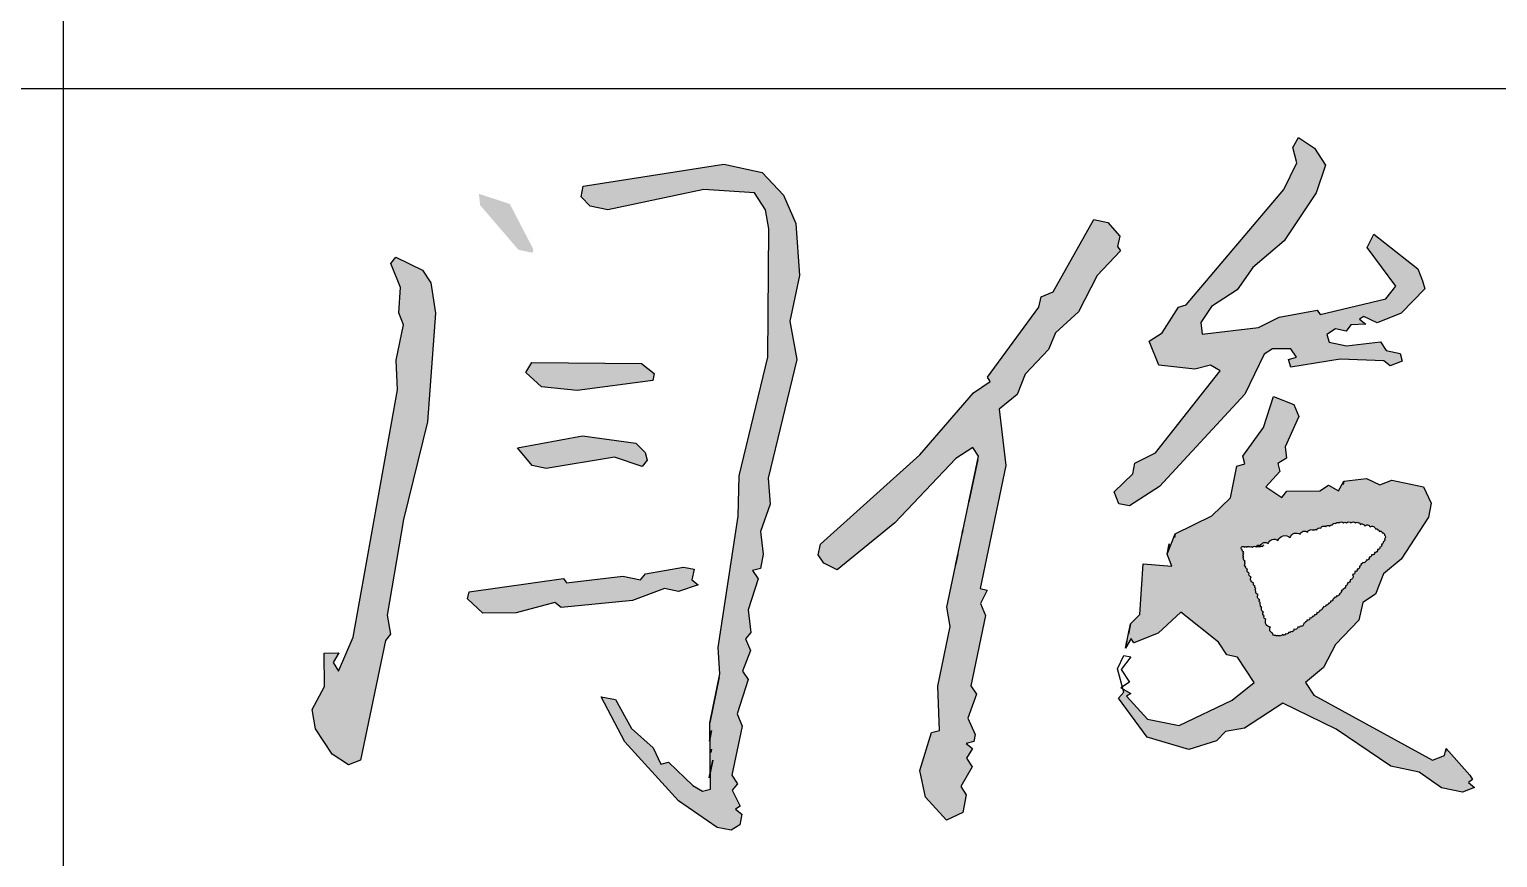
# Model space of a CAD drawing. Extents: x 5188914 to 7068445, y -542675 to 2032183.
# Drawn here: x 5235863 to 5236909, y -448405 to -447815 of the extents above; entities that cross this region are included whole.
import ezdxf

# ---------------------------------------------------------------- set-up
doc = ezdxf.new("R2010")
doc.units = 0
doc.header["$LTSCALE"] = 1000
doc.header["$MEASUREMENT"] = 0
doc.layers.get('0').update_dxf_attribs({"linetype": 'CONTINUOUS'})

msp = doc.modelspace()

# ---------------------------------------------------------------- hatches: boundary and pattern name
at = {"linetype": 'Continuous'}
h = msp.add_hatch(color=256, dxfattribs=at)
h.paths.add_polyline_path([(5236152.1, -448016.8), (5236148.8, -447995.2), (5236142.8, -447986.1), (5236123.8, -447976.9), (5236120.3, -447981.4), (5236127.2, -447998.5), (5236126, -448016.6), (5236129.4, -448025.1), (5236124.2, -448050.2), (5236125, -448071.3), (5236093.4, -448247.7), (5236083.1, -448271.8), (5236079.2, -448265.7), (5236083.2, -448258.7), (5236072.7, -448259.1), (5236073, -448282.7), (5236064.3, -448299.2), (5236066.7, -448312.8), (5236078.6, -448331), (5236090.1, -448338.6), (5236098.6, -448335.2), (5236116.4, -448250), (5236120, -448245.5), (5236117.6, -448231.9), (5236129.2, -448163.7), (5236146.4, -448094.1)])
h.paths.add_polyline_path([(5236205, -447938.9), (5236183, -447931.7), (5236183.9, -447939.8), (5236211.2, -447971.6), (5236221.3, -447973.7), (5236221.8, -447971.2)])
h.paths.add_polyline_path([(5236343.2, -447928.6), (5236379.3, -447930.9), (5236387.2, -447943), (5236389.6, -447956.6), (5236388.8, -448048), (5236368.5, -448132.7), (5236367.7, -448161.3), (5236353.4, -448255), (5236354.7, -448273.6), (5236347.4, -448308.7), (5236348, -448355.9), (5236342.4, -448357.4), (5236335.5, -448353.3), (5236318, -448336.6), (5236312.5, -448338), (5236307.1, -448326.4), (5236291.6, -448312.7), (5236280.3, -448292), (5236270.2, -448290), (5236287, -448322.2), (5236325.3, -448364.2), (5236352.8, -448383.1), (5236362.8, -448385.1), (5236368.9, -448381.2), (5236370.4, -448373.7), (5236365.9, -448370.1), (5236369, -448368.1), (5236363.5, -448356.5), (5236367.1, -448352), (5236363.1, -448346), (5236370.5, -448310.9), (5236367, -448302.3), (5236374.8, -448277.8), (5236370.8, -448271.7), (5236376.5, -448257.2), (5236373, -448248.7), (5236376.6, -448244.2), (5236374.7, -448228.1), (5236381.9, -448206.1), (5236378, -448200), (5236383.5, -448198.6), (5236385.6, -448188.5), (5236383.7, -448172.4), (5236390.4, -448152.9), (5236389.1, -448134.3), (5236409.4, -448049.7), (5236404.6, -448022.5), (5236411.4, -447989.9), (5236408.7, -447952.8), (5236399.9, -447932.6), (5236384.9, -447916.4), (5236357.4, -447910.6), (5236257.3, -447926.3), (5236255.8, -447933.9), (5236262.2, -447940.4), (5236274.8, -447943.1)])
h.paths.add_polyline_path([(5236298.9, -448052.7), (5236220.6, -448052), (5236216.5, -448059), (5236227.5, -448069.2), (5236253, -448071.9), (5236306.8, -448064.8), (5236307.9, -448059.8)])
h.paths.add_polyline_path([(5236301.4, -448116), (5236294.9, -448109.4), (5236256.8, -448104.1), (5236210.5, -448112.7), (5236221, -448125.3), (5236231, -448127.4), (5236279.7, -448119.3), (5236299.3, -448126), (5236302.8, -448121.5)])
h.paths.add_polyline_path([(5236315.1, -448213), (5236325.1, -448215.1), (5236339.2, -448210.2), (5236334.7, -448206.7), (5236336.3, -448199.1), (5236328.8, -448197.6), (5236301.6, -448202.4), (5236298.1, -448206.8), (5236285.5, -448204.2), (5236245.3, -448208.9), (5236243.3, -448205.9), (5236176, -448215.3), (5236174.9, -448220.3), (5236185.9, -448230.5), (5236209.5, -448230.2), (5236237.2, -448222.9), (5236241.7, -448226.4), (5236292.4, -448221.4)])
h.paths.add_polyline_path([(5236588.7, -448042.7), (5236593.8, -448030.7), (5236610, -448015.8), (5236623.3, -447989.8), (5236640, -447972.3), (5236638, -447969.3), (5236639.6, -447961.8), (5236631.1, -447952.2), (5236621.1, -447950.1), (5236592.1, -448001.5), (5236583.5, -448005), (5236581.9, -448012.5), (5236545.3, -448062.4), (5236547.3, -448065.4), (5236535.2, -448073.4), (5236497.2, -448117.7), (5236426.3, -448181.4), (5236424.7, -448188.9), (5236428.7, -448194.9), (5236438.2, -448199.5), (5236479.2, -448166.2), (5236522.7, -448120.4), (5236534.9, -448112.5), (5236538.8, -448118.6), (5236516.3, -448226.3), (5236518.7, -448239.9), (5236509.8, -448282.5), (5236511, -448314.1), (5236505.5, -448315.6), (5236497.2, -448342.6), (5236501.1, -448361.7), (5236516, -448377.9), (5236527.6, -448372.5), (5236530.2, -448360), (5236526.2, -448353.9), (5236534.4, -448339.9), (5236530.4, -448333.9), (5236534.5, -448326.9), (5236530, -448323.3), (5236535.6, -448321.9), (5236536.6, -448316.9), (5236531.2, -448305.3), (5236537.4, -448288.3), (5236533.4, -448282.2), (5236543.9, -448232.1), (5236540.4, -448223.5), (5236545, -448214), (5236540, -448213), (5236558.3, -448125.3), (5236553.7, -448085.1), (5236566.3, -448074.6), (5236572, -448060.1)])
h.paths.add_polyline_path([(5236734.3, -447984.2), (5236756.6, -447965.3), (5236779.4, -447930.9), (5236786.1, -447911.4), (5236778.2, -447899.2), (5236766.7, -447891.6), (5236762.7, -447898.6), (5236765.6, -447909.7), (5236756.4, -447928.7), (5236686.9, -448010.9), (5236681.3, -448012.4), (5236669.6, -448030.8), (5236660.5, -448036.8), (5236667.4, -448053.9), (5236693, -448056.6), (5236704.1, -448053.7), (5236711.1, -448057.8), (5236664.9, -448116.2), (5236650.2, -448123.6), (5236648.7, -448131.1), (5236635.5, -448144), (5236638.9, -448152.6), (5236646.5, -448154.1), (5236667.7, -448140.3), (5236728.5, -448074.5), (5236742.3, -448046), (5236748.4, -448042.1), (5236761.4, -448042.2), (5236765.4, -448048.2), (5236759.8, -448049.7), (5236761.3, -448055.2), (5236796.5, -448049.5), (5236827.6, -448050.8), (5236832.1, -448054.3), (5236840.7, -448050.9), (5236839.2, -448045.4), (5236829.2, -448043.3), (5236825.2, -448037.2), (5236801.1, -448040), (5236788.6, -448037.4), (5236787.1, -448031.9), (5236793.2, -448027.9), (5236800.7, -448029.5), (5236804.2, -448025), (5236814.8, -448024.6), (5236810.3, -448021), (5236813.3, -448019), (5236822.8, -448023.6), (5236840, -448016.8), (5236856.7, -447999.3), (5236855.2, -447993.8), (5236851.8, -447985.2), (5236820.4, -447960.4), (5236815.8, -447969.9), (5236836.1, -447997.6), (5236829, -448006.6), (5236782.2, -448017.8), (5236780.2, -448014.7), (5236753.1, -448019.5), (5236738.4, -448026.9), (5236698.2, -448031.6), (5236697.3, -448023.5), (5236704.9, -448012.1), (5236723.1, -448000.2)])
h.paths.add_polyline_path([(5236757.3, -448111.9), (5236767, -448090.4), (5236763.6, -448081.9), (5236749.1, -448076.2), (5236741.8, -448098.2), (5236727.1, -448118.7), (5236728.6, -448124.2), (5236723, -448125.7), (5236718.3, -448148.2), (5236705.1, -448161.2), (5236678.9, -448174), (5236673.3, -448188.5), (5236676.7, -448197.1), (5236656.1, -448195.4), (5236653.8, -448231.5), (5236647.2, -448238), (5236645.7, -448245.5), (5236643.6, -448255.5), (5236647.7, -448248.5), (5236649.6, -448251.6), (5236666.8, -448244.7), (5236683, -448229.8), (5236709.9, -448251.1), (5236715.8, -448260.2), (5236723.4, -448261.8), (5236735.2, -448279.9), (5236719.6, -448292.4), (5236681.8, -448310.6), (5236659.2, -448305.9), (5236644.3, -448289.7), (5236647.3, -448287.7), (5236641.7, -448284.4), (5236642.3, -448286.7), (5236638.7, -448291.1), (5236659.1, -448318.9), (5236688.6, -448327.7), (5236708.3, -448321.4), (5236714.9, -448314.9), (5236728.4, -448312.5), (5236755.7, -448294.7), (5236793.7, -448313.1), (5236832.6, -448339.5), (5236852.7, -448343.7), (5236868.6, -448354.9), (5236883.7, -448358), (5236892.2, -448354.6), (5236887.8, -448351.1), (5236890.8, -448349.1), (5236888.8, -448346), (5236871.9, -448326.8), (5236871.4, -448329.3), (5236870.9, -448331.8), (5236862.3, -448335.3), (5236777.8, -448288.8), (5236771.9, -448279.8), (5236784.5, -448269.3), (5236793.2, -448252.8), (5236809.9, -448235.4), (5236812.6, -448222.9), (5236821.6, -448216.9), (5236827.3, -448202.4), (5236839.9, -448192), (5236859.3, -448162), (5236861.4, -448152), (5236855.9, -448140.4), (5236833.4, -448135.7), (5236824.8, -448139.1), (5236815.3, -448134.5), (5236799.2, -448136.4), (5236795.2, -448143.4), (5236788.2, -448139.3), (5236782.1, -448143.3), (5236758.5, -448143.6), (5236755, -448148.1), (5236743.5, -448140.4), (5236753.6, -448129.5), (5236752.2, -448123.9), (5236758.2, -448120)])
h.paths.add_polyline_path([(5236760.9, -448176.5, -0.520567), (5236767.9, -448174.3, -0.520567), (5236773.3, -448172.7, -0.520567), (5236777.7, -448171.6, -0.520567), (5236779.8, -448171.1, -0.520567), (5236782.6, -448170, -0.520567), (5236786.3, -448168.9, -0.520567), (5236789.1, -448168.4, -0.520567), (5236790.7, -448167.8, -0.520567), (5236793.4, -448166.7, -0.520567), (5236795.6, -448166.2, -0.520567), (5236798.8, -448166.2, -0.520567), (5236801, -448166.2, -0.520567), (5236804.2, -448166.2, -0.520567), (5236807.5, -448166.2, -0.520567), (5236809.6, -448166.2, -0.520567), (5236810.7, -448167.3, -0.520567), (5236814, -448168.4, -0.520567), (5236817.8, -448168.9, -0.520567), (5236821.6, -448170.5, -0.520567), (5236823.2, -448171.1, -0.520567), (5236824.3, -448172.2, -0.520567), (5236826.5, -448173.2, -0.520567), (5236828.1, -448174.9, -0.520567), (5236828.1, -448177.6, -0.520567), (5236827, -448179.7, -0.520567), (5236825.9, -448181.4, -0.520567), (5236824.8, -448183.5, -0.520567), (5236823.2, -448185.1, -0.520567), (5236821, -448187.3, -0.520567), (5236818.9, -448188.9, -0.520567), (5236817.2, -448190.6, -0.520567), (5236815.1, -448192.7, -0.520567), (5236812.4, -448194.4, -0.520567), (5236811.3, -448195.4, -0.520567), (5236810.2, -448197.1, -0.520567), (5236808.6, -448199.2, -0.520567), (5236806.9, -448200.9, -0.520567), (5236805.3, -448203, -0.520567), (5236803.7, -448206.8, -0.520567), (5236801.5, -448209, -0.520567), (5236800.4, -448211.1, -0.520567), (5236798.3, -448213.3, -0.520567), (5236797.2, -448214.4, -0.520567), (5236796.1, -448216.6, -0.520567), (5236793.9, -448218.2, -0.520567), (5236792.3, -448219.3, -0.520567), (5236791.2, -448220.4, -0.520567), (5236789.6, -448222, -0.520567), (5236788, -448223.6, -0.520567), (5236786.3, -448224.7, -0.520567), (5236784.7, -448225.8, -0.520567), (5236783.6, -448226.9, -0.520567), (5236782, -448228.5, -0.520567), (5236779.8, -448230.1, -0.520567), (5236778.2, -448231.7, -0.520567), (5236776.6, -448232.8, -0.520567), (5236775, -448233.9, -0.520567), (5236772.8, -448235.5, -0.520567), (5236771.7, -448236.6, -0.520567), (5236770.6, -448237.7, -0.520567), (5236767.9, -448239.8, -0.520567), (5236766.3, -448240.4, -0.520567), (5236763.6, -448242, -0.520567), (5236761.4, -448243.6, -0.520567), (5236759.8, -448244.2, -0.520567), (5236757.6, -448245.3, -0.520567), (5236755.5, -448245.8, -0.520567), (5236753.8, -448246.3, -0.520567), (5236752.2, -448246.3, -0.520567), (5236750.6, -448246.3, -0.520567), (5236748.4, -448244.7, -0.520567), (5236746.8, -448240.4, -0.520567), (5236743.5, -448235, -0.520567), (5236742.4, -448232.3, -0.520567), (5236741.9, -448229.6, -0.520567), (5236740.8, -448226.3, -0.520567), (5236739.7, -448224.7, -0.520567), (5236739.7, -448223.1, -0.520567), (5236739.2, -448220.9, -0.520567), (5236738.1, -448217.1, -0.520567), (5236736.5, -448214.9, -0.520567), (5236736.5, -448212.8, -0.520567), (5236735.9, -448211.1, -0.520567), (5236734.9, -448209, -0.520567), (5236733.2, -448204.6, -0.520567), (5236731.6, -448201.9, -0.520567), (5236730.5, -448199.2, -0.520567), (5236729.4, -448197.6, -0.520567), (5236728.9, -448194.9, -0.520567), (5236728.9, -448193.3, -0.520567), (5236727.8, -448191.6, -0.520567), (5236727.8, -448190, -0.520567), (5236727.8, -448188.4, -0.520567), (5236727.8, -448186.8, -0.520567), (5236726.7, -448185.1, -0.520567), (5236726.2, -448183.5, -0.520567), (5236728.4, -448183.5, -0.520567), (5236730, -448183.5, -0.520567), (5236732.1, -448183.5, -0.520567), (5236733.8, -448183.5, -0.435193), (5236736.7, -448183.1, -0.455955), (5236739.7, -448182.4, -0.520567), (5236745.2, -448180.8, -0.520567), (5236752.2, -448178.7, -0.520567)], flags=16)
h.paths.add_polyline_path([(5237125.6, -448076.5), (5237087.6, -448058.1), (5237081.2, -448051.5), (5237073.1, -448052.4), (5237066.6, -448045.8), (5237049.1, -448042.2), (5237054.9, -448064.3), (5237084, -448075.6), (5237090.4, -448082.2), (5237089.4, -448087.2), (5237111.9, -448091.9), (5237127.1, -448082)])
h.paths.add_polyline_path([(5237041.3, -448129.5), (5237024.3, -448123.3), (5237005.7, -448124.6), (5237013.1, -448139.3), (5237045.2, -448148.6), (5237047, -448164.7), (5237053.5, -448171.2), (5237062.2, -448154.8)])
h.paths.add_polyline_path([(5237082.6, -448232.2), (5237081.1, -448226.7), (5237090.2, -448220.8), (5237086.3, -448214.7), (5237094.3, -448213.8), (5237092.8, -448208.2), (5237098.4, -448206.8), (5237098.9, -448204.3), (5237089.9, -448197.2), (5237089.4, -448199.7), (5237088.9, -448202.2), (5237080.3, -448205.6), (5237050.4, -448236), (5237045.8, -448245.5), (5237030.2, -448257.9), (5237025.6, -448267.4), (5236990.2, -448286.2), (5236988.7, -448293.7), (5236992.6, -448299.7), (5237007.1, -448305.4), (5237030.3, -448294.6), (5237061.8, -448256.7), (5237059.8, -448253.6), (5237068.9, -448247.7), (5237067.4, -448242.2)])
h.paths.add_polyline_path([(5237219.8, -448038.6), (5237240, -448029.8), (5237293.8, -448022.7), (5237308.8, -448025.9), (5237332.9, -448023), (5237336.9, -448029.1), (5237339, -448019.1), (5237355.5, -448027.8), (5237364.1, -448024.3), (5237365.1, -448019.3), (5237347.2, -448005.1), (5237349.1, -448008.1), (5237343.1, -448012.1), (5237331.6, -448004.5), (5237300.5, -448003.2), (5237296.9, -448007.7), (5237274.4, -448003), (5237260.8, -448005.4), (5237256.8, -447999.3), (5237272.6, -447973.8), (5237277.3, -447951.3), (5237271.9, -447939.7), (5237257.9, -447931.5), (5237254.4, -447936), (5237251.6, -447961.6), (5237225.2, -448000.5), (5237219.7, -448002), (5237218.1, -448009.5), (5237175.3, -448026.7), (5237174.7, -448029.2), (5237173.2, -448036.7), (5237179.1, -448045.8), (5237146.2, -448078.2), (5237144.1, -448088.2), (5237136.1, -448089.1), (5237131.5, -448098.6), (5237140.9, -448103.2), (5237145, -448096.2), (5237150, -448097.3), (5237154.1, -448090.3), (5237159.1, -448091.3), (5237157.7, -448085.8), (5237180.9, -448074.9), (5237185.5, -448065.4), (5237203.1, -448056.1)])

# ---------------------------------------------------------------- linework, layer by layer
for p, q in [((5235887.2, -449156.7), (5235887.2, -445906.7)), ((5235887.2, -449156.7), (5235887.2, -445906.7)), ((5235887.2, -449156.7), (5235887.2, -445906.7)), ((5234307.2, -447856.7), (5239807.2, -447856.7))]:
    msp.add_line(p, q)
for points in [[(5236855.2, -447993.8), (5236856.7, -447999.3), (5236840, -448016.8), (5236822.8, -448023.6), (5236813.3, -448019), (5236810.3, -448021), (5236814.8, -448024.6), (5236804.2, -448025), (5236800.7, -448029.5), (5236793.2, -448027.9), (5236787.1, -448031.9), (5236788.6, -448037.4), (5236801.1, -448040), (5236825.2, -448037.2), (5236829.2, -448043.3), (5236839.2, -448045.4), (5236840.7, -448050.9), (5236832.1, -448054.3), (5236827.6, -448050.8), (5236796.5, -448049.5), (5236761.3, -448055.2), (5236759.8, -448049.7), (5236765.4, -448048.2), (5236761.4, -448042.2), (5236748.4, -448042.1), (5236742.3, -448046), (5236728.5, -448074.5), (5236667.7, -448140.3), (5236646.5, -448154.1), (5236638.9, -448152.6), (5236635.5, -448144), (5236648.7, -448131.1), (5236650.2, -448123.6), (5236664.9, -448116.2), (5236711.1, -448057.8), (5236704.1, -448053.7), (5236693, -448056.6), (5236667.4, -448053.9), (5236660.5, -448036.8), (5236669.6, -448030.8), (5236681.3, -448012.4), (5236686.9, -448010.9), (5236756.4, -447928.7), (5236765.6, -447909.7), (5236762.7, -447898.6), (5236766.7, -447891.6), (5236778.2, -447899.2), (5236786.1, -447911.4), (5236779.4, -447930.9), (5236756.6, -447965.3), (5236734.3, -447984.2), (5236723.1, -448000.2), (5236704.9, -448012.1), (5236697.3, -448023.5), (5236698.2, -448031.6), (5236738.4, -448026.9), (5236753.1, -448019.5), (5236780.2, -448014.7), (5236782.2, -448017.8), (5236829, -448006.6), (5236836.1, -447997.6), (5236815.8, -447969.9), (5236820.4, -447960.4), (5236851.8, -447985.2), (5236855.2, -447993.8)], [(5236370.4, -448373.7), (5236368.9, -448381.2), (5236362.8, -448385.1), (5236352.8, -448383.1), (5236325.3, -448364.2), (5236287, -448322.2), (5236270.2, -448290), (5236280.3, -448292), (5236291.6, -448312.7), (5236307.1, -448326.4), (5236312.5, -448338), (5236318, -448336.6), (5236335.5, -448353.3), (5236342.4, -448357.4), (5236348, -448355.9), (5236347.4, -448308.7), (5236354.7, -448273.6), (5236353.4, -448255), (5236367.7, -448161.3), (5236368.5, -448132.7), (5236388.8, -448048), (5236389.6, -447956.6), (5236387.2, -447943), (5236379.3, -447930.9), (5236343.2, -447928.6), (5236274.8, -447943.1), (5236262.2, -447940.4), (5236255.8, -447933.9), (5236257.3, -447926.3), (5236357.4, -447910.6), (5236384.9, -447916.4), (5236399.9, -447932.6), (5236408.7, -447952.8), (5236411.4, -447989.9), (5236404.6, -448022.5), (5236409.4, -448049.7), (5236389.1, -448134.3), (5236390.4, -448152.9), (5236383.7, -448172.4), (5236385.6, -448188.5), (5236383.5, -448198.6), (5236378, -448200), (5236381.9, -448206.1), (5236374.7, -448228.1), (5236376.6, -448244.2), (5236373, -448248.7), (5236376.5, -448257.2), (5236370.8, -448271.7), (5236374.8, -448277.8), (5236367, -448302.3), (5236370.5, -448310.9), (5236363.1, -448346), (5236367.1, -448352), (5236363.5, -448356.5), (5236369, -448368.1), (5236365.9, -448370.1), (5236370.4, -448373.7)], [(5236639.6, -447961.8), (5236638, -447969.3), (5236640, -447972.3), (5236623.3, -447989.8), (5236610, -448015.8), (5236593.8, -448030.7), (5236588.7, -448042.7), (5236572, -448060.1), (5236566.3, -448074.6), (5236553.7, -448085.1), (5236558.3, -448125.3), (5236540, -448213), (5236545, -448214), (5236540.4, -448223.5), (5236543.9, -448232.1), (5236533.4, -448282.2), (5236537.4, -448288.3), (5236531.2, -448305.3), (5236536.6, -448316.9), (5236535.6, -448321.9), (5236530, -448323.3), (5236534.5, -448326.9), (5236530.4, -448333.9), (5236534.4, -448339.9), (5236526.2, -448353.9), (5236530.2, -448360), (5236527.6, -448372.5), (5236516, -448377.9), (5236501.1, -448361.7), (5236497.2, -448342.6), (5236505.5, -448315.6), (5236511, -448314.1), (5236509.8, -448282.5), (5236518.7, -448239.9), (5236516.3, -448226.3), (5236538.8, -448118.6), (5236534.9, -448112.5), (5236522.7, -448120.4), (5236479.2, -448166.2), (5236438.2, -448199.5), (5236428.7, -448194.9), (5236424.7, -448188.9), (5236426.3, -448181.4), (5236497.2, -448117.7), (5236535.2, -448073.4), (5236547.3, -448065.4), (5236545.3, -448062.4), (5236581.9, -448012.5), (5236583.5, -448005), (5236592.1, -448001.5), (5236621.1, -447950.1), (5236631.1, -447952.2), (5236639.6, -447961.8)], [(5236120, -448245.5), (5236116.4, -448250), (5236098.6, -448335.2), (5236090.1, -448338.6), (5236078.6, -448331), (5236066.7, -448312.8), (5236064.3, -448299.2), (5236073, -448282.7), (5236072.7, -448259.1), (5236083.2, -448258.7), (5236079.2, -448265.7), (5236083.1, -448271.8), (5236093.4, -448247.7), (5236125, -448071.3), (5236124.2, -448050.2), (5236129.4, -448025.1), (5236126, -448016.6), (5236127.2, -447998.5), (5236120.3, -447981.4), (5236123.8, -447976.9), (5236142.8, -447986.1), (5236148.8, -447995.2), (5236152.1, -448016.8), (5236146.4, -448094.1), (5236129.2, -448163.7), (5236117.6, -448231.9), (5236120, -448245.5)], [(5236307.9, -448059.8), (5236306.8, -448064.8), (5236253, -448071.9), (5236227.5, -448069.2), (5236216.5, -448059), (5236220.6, -448052), (5236298.9, -448052.7), (5236307.9, -448059.8)], [(5236888.8, -448346), (5236890.8, -448349.1), (5236887.8, -448351.1), (5236892.2, -448354.6), (5236883.7, -448358), (5236868.6, -448354.9), (5236852.7, -448343.7), (5236832.6, -448339.5), (5236793.7, -448313.1), (5236755.7, -448294.7), (5236728.4, -448312.5), (5236714.9, -448314.9), (5236708.3, -448321.4), (5236688.6, -448327.7), (5236659.1, -448318.9), (5236638.7, -448291.1), (5236642.3, -448286.7), (5236637.9, -448270.1), (5236642.5, -448260.6), (5236647.5, -448261.6), (5236640.4, -448270.6), (5236646.4, -448279.7), (5236640.3, -448283.6), (5236647.3, -448287.7), (5236644.3, -448289.7), (5236659.2, -448305.9), (5236681.8, -448310.6), (5236719.6, -448292.4), (5236735.2, -448279.9), (5236723.4, -448261.8), (5236715.8, -448260.2), (5236709.9, -448251.1), (5236683, -448229.8), (5236666.8, -448244.7), (5236649.6, -448251.6), (5236647.7, -448248.5), (5236643.6, -448255.5), (5236647.2, -448238), (5236653.8, -448231.5), (5236656.1, -448195.4), (5236676.7, -448197.1), (5236673.3, -448188.5), (5236678.9, -448174), (5236705.1, -448161.2), (5236718.3, -448148.2), (5236723, -448125.7), (5236728.6, -448124.2), (5236727.1, -448118.7), (5236741.8, -448098.2), (5236749.1, -448076.2), (5236763.6, -448081.9), (5236767, -448090.4), (5236757.3, -448111.9), (5236758.2, -448120), (5236752.2, -448123.9), (5236753.6, -448129.5), (5236743.5, -448140.4), (5236755, -448148.1), (5236758.5, -448143.6), (5236782.1, -448143.3), (5236788.2, -448139.3), (5236795.2, -448143.4), (5236799.2, -448136.4), (5236815.3, -448134.5), (5236824.8, -448139.1), (5236833.4, -448135.7), (5236855.9, -448140.4), (5236861.4, -448152), (5236859.3, -448162), (5236839.9, -448192), (5236827.3, -448202.4), (5236821.6, -448216.9), (5236812.6, -448222.9), (5236809.9, -448235.4), (5236793.2, -448252.8), (5236784.5, -448269.3), (5236771.9, -448279.8), (5236777.8, -448288.8), (5236862.3, -448335.3), (5236870.9, -448331.8), (5236871.9, -448326.8), (5236888.8, -448346)], [(5236301.4, -448116), (5236302.8, -448121.5), (5236299.3, -448126), (5236279.7, -448119.3), (5236231, -448127.4), (5236221, -448125.3), (5236210.5, -448112.7), (5236256.8, -448104.1), (5236294.9, -448109.4), (5236301.4, -448116)], [(5236538.3, -448121.1), (5236532, -448151.1), (5236538.3, -448121.1)], [(5236799.2, -448136.4), (5236798.7, -448138.9), (5236799.2, -448136.4)], [(5236527.8, -448171.2), (5236527.3, -448173.7), (5236527.8, -448171.2)], [(5236674.8, -448181), (5236673.3, -448188.5), (5236674.8, -448181)], [(5236678.9, -448174), (5236678.4, -448176.5), (5236678.9, -448174)], [(5236524.2, -448188.7), (5236522.6, -448196.2), (5236524.2, -448188.7)], [(5236334.7, -448206.7), (5236339.2, -448210.2), (5236325.1, -448215.1), (5236315.1, -448213), (5236292.4, -448221.4), (5236241.7, -448226.4), (5236237.2, -448222.9), (5236209.5, -448230.2), (5236185.9, -448230.5), (5236174.9, -448220.3), (5236176, -448215.3), (5236243.3, -448205.9), (5236245.3, -448208.9), (5236285.5, -448204.2), (5236298.1, -448206.8), (5236301.6, -448202.4), (5236328.8, -448197.6), (5236336.3, -448199.1), (5236334.7, -448206.7)], [(5236647.2, -448238), (5236645.7, -448245.5), (5236647.2, -448238)], [(5236644.6, -448250.5), (5236643.6, -448255.5), (5236644.6, -448250.5)], [(5236354.2, -448276.1), (5236347.4, -448308.7), (5236354.2, -448276.1)], [(5236348.8, -448314.2), (5236347.3, -448321.8), (5236348.8, -448314.2)], [(5236348.7, -448327.3), (5236348.2, -448329.8), (5236348.7, -448327.3)], [(5236871.9, -448326.8), (5236871.4, -448329.3), (5236871.9, -448326.8)], [(5236349.7, -448335.3), (5236347, -448347.9), (5236349.7, -448335.3)]]:
    msp.add_lwpolyline(points, dxfattribs=at)
msp.add_lwpolyline([(5236736.5, -448183.5, -0.520567), (5236739.7, -448182.4, -0.520567), (5236739.7, -448182.4, -0.520567), (5236745.2, -448180.8, -0.520567), (5236745.2, -448180.8, -0.520567), (5236752.2, -448178.7, -0.520567), (5236752.2, -448178.7, -0.520567), (5236760.9, -448176.5, -0.520567), (5236760.9, -448176.5, -0.520567), (5236767.9, -448174.3, -0.520567), (5236767.9, -448174.3, -0.520567), (5236773.3, -448172.7, -0.520567), (5236773.3, -448172.7, -0.520567), (5236777.7, -448171.6, -0.520567), (5236777.7, -448171.6, -0.520567), (5236779.8, -448171.1, -0.520567), (5236779.8, -448171.1, -0.520567), (5236782.6, -448170, -0.520567), (5236782.6, -448170, -0.520567), (5236786.3, -448168.9, -0.520567), (5236786.3, -448168.9, -0.520567), (5236789.1, -448168.4, -0.520567), (5236789.1, -448168.4, -0.520567), (5236790.7, -448167.8, -0.520567), (5236790.7, -448167.8, -0.520567), (5236793.4, -448166.7, -0.520567), (5236793.4, -448166.7, -0.520567), (5236795.6, -448166.2, -0.520567), (5236795.6, -448166.2, -0.520567), (5236798.8, -448166.2, -0.520567), (5236798.8, -448166.2, -0.520567), (5236801, -448166.2, -0.520567), (5236801, -448166.2, -0.520567), (5236804.2, -448166.2, -0.520567), (5236804.2, -448166.2, -0.520567), (5236807.5, -448166.2, -0.520567), (5236807.5, -448166.2, -0.520567), (5236809.6, -448166.2, -0.520567), (5236809.6, -448166.2, -0.520567), (5236810.7, -448167.3, -0.520567), (5236810.7, -448167.3, -0.520567), (5236814, -448168.4, -0.520567), (5236814, -448168.4, -0.520567), (5236817.8, -448168.9, -0.520567), (5236817.8, -448168.9, -0.520567), (5236821.6, -448170.5, -0.520567), (5236821.6, -448170.5, -0.520567), (5236823.2, -448171.1, -0.520567), (5236823.2, -448171.1, -0.520567), (5236824.3, -448172.2, -0.520567), (5236824.3, -448172.2, -0.520567), (5236826.5, -448173.2, -0.520567), (5236826.5, -448173.2, -0.520567), (5236828.1, -448174.9, -0.520567), (5236828.1, -448174.9, -0.520567), (5236828.1, -448177.6, -0.520567), (5236828.1, -448177.6, -0.520567), (5236827, -448179.7, -0.520567), (5236827, -448179.7, -0.520567), (5236825.9, -448181.4, -0.520567), (5236825.9, -448181.4, -0.520567), (5236824.8, -448183.5, -0.520567), (5236824.8, -448183.5, -0.520567), (5236823.2, -448185.1, -0.520567), (5236823.2, -448185.1, -0.520567), (5236821, -448187.3, -0.520567), (5236821, -448187.3, -0.520567), (5236818.9, -448188.9, -0.520567), (5236818.9, -448188.9, -0.520567), (5236817.2, -448190.6, -0.520567), (5236817.2, -448190.6, -0.520567), (5236815.1, -448192.7, -0.520567), (5236815.1, -448192.7, -0.520567), (5236812.4, -448194.4, -0.520567), (5236812.4, -448194.4, -0.520567), (5236811.3, -448195.4, -0.520567), (5236811.3, -448195.4, -0.520567), (5236810.2, -448197.1, -0.520567), (5236810.2, -448197.1, -0.520567), (5236808.6, -448199.2, -0.520567), (5236808.6, -448199.2, -0.520567), (5236806.9, -448200.9, -0.520567), (5236806.9, -448200.9, -0.520567), (5236805.3, -448203, -0.520567), (5236805.3, -448203, -0.520567), (5236803.7, -448206.8, -0.520567), (5236803.7, -448206.8, -0.520567), (5236801.5, -448209, -0.520567), (5236801.5, -448209, -0.520567), (5236800.4, -448211.1, -0.520567), (5236800.4, -448211.1, -0.520567), (5236798.3, -448213.3, -0.520567), (5236798.3, -448213.3, -0.520567), (5236797.2, -448214.4, -0.520567), (5236797.2, -448214.4, -0.520567), (5236796.1, -448216.6, -0.520567), (5236796.1, -448216.6, -0.520567), (5236793.9, -448218.2, -0.520567), (5236793.9, -448218.2, -0.520567), (5236792.3, -448219.3, -0.520567), (5236792.3, -448219.3, -0.520567), (5236791.2, -448220.4, -0.520567), (5236791.2, -448220.4, -0.520567), (5236789.6, -448222, -0.520567), (5236789.6, -448222, -0.520567), (5236788, -448223.6, -0.520567), (5236788, -448223.6, -0.520567), (5236786.3, -448224.7, -0.520567), (5236786.3, -448224.7, -0.520567), (5236784.7, -448225.8, -0.520567), (5236784.7, -448225.8, -0.520567), (5236783.6, -448226.9, -0.520567), (5236783.6, -448226.9, -0.520567), (5236782, -448228.5, -0.520567), (5236782, -448228.5, -0.520567), (5236779.8, -448230.1, -0.520567), (5236779.8, -448230.1, -0.520567), (5236778.2, -448231.7, -0.520567), (5236778.2, -448231.7, -0.520567), (5236776.6, -448232.8, -0.520567), (5236776.6, -448232.8, -0.520567), (5236775, -448233.9, -0.520567), (5236775, -448233.9, -0.520567), (5236772.8, -448235.5, -0.520567), (5236772.8, -448235.5, -0.520567), (5236771.7, -448236.6, -0.520567), (5236771.7, -448236.6, -0.520567), (5236770.6, -448237.7, -0.520567), (5236770.6, -448237.7, -0.520567), (5236767.9, -448239.8, -0.520567), (5236767.9, -448239.8, -0.520567), (5236766.3, -448240.4, -0.520567), (5236766.3, -448240.4, -0.520567), (5236763.6, -448242, -0.520567), (5236763.6, -448242, -0.520567), (5236761.4, -448243.6, -0.520567), (5236761.4, -448243.6, -0.520567), (5236759.8, -448244.2, -0.520567), (5236759.8, -448244.2, -0.520567), (5236757.6, -448245.3, -0.520567), (5236757.6, -448245.3, -0.520567), (5236755.5, -448245.8, -0.520567), (5236755.5, -448245.8, -0.520567), (5236753.8, -448246.3, -0.520567), (5236753.8, -448246.3, -0.520567), (5236752.2, -448246.3, -0.520567), (5236752.2, -448246.3, -0.520567), (5236750.6, -448246.3, -0.520567), (5236750.6, -448246.3, -0.520567), (5236748.4, -448244.7, -0.520567), (5236748.4, -448244.7, -0.520567), (5236746.8, -448240.4, -0.520567), (5236746.8, -448240.4, -0.520567), (5236743.5, -448235, -0.520567), (5236743.5, -448235, -0.520567), (5236742.4, -448232.3, -0.520567), (5236742.4, -448232.3, -0.520567), (5236741.9, -448229.6, -0.520567), (5236741.9, -448229.6, -0.520567), (5236740.8, -448226.3, -0.520567), (5236740.8, -448226.3, -0.520567), (5236739.7, -448224.7, -0.520567), (5236739.7, -448224.7, -0.520567), (5236739.7, -448223.1, -0.520567), (5236739.7, -448223.1, -0.520567), (5236739.2, -448220.9, -0.520567), (5236739.2, -448220.9, -0.520567), (5236738.1, -448217.1, -0.520567), (5236738.1, -448217.1, -0.520567), (5236736.5, -448214.9, -0.520567), (5236736.5, -448214.9, -0.520567), (5236736.5, -448212.8, -0.520567), (5236736.5, -448212.8, -0.520567), (5236735.9, -448211.1, -0.520567), (5236735.9, -448211.1, -0.520567), (5236734.9, -448209, -0.520567), (5236734.9, -448209, -0.520567), (5236733.2, -448204.6, -0.520567), (5236733.2, -448204.6, -0.520567), (5236731.6, -448201.9, -0.520567), (5236731.6, -448201.9, -0.520567), (5236730.5, -448199.2, -0.520567), (5236730.5, -448199.2, -0.520567), (5236729.4, -448197.6, -0.520567), (5236729.4, -448197.6, -0.520567), (5236728.9, -448194.9, -0.520567), (5236728.9, -448194.9, -0.520567), (5236728.9, -448193.3, -0.520567), (5236728.9, -448193.3, -0.520567), (5236727.8, -448191.6, -0.520567), (5236727.8, -448191.6, -0.520567), (5236727.8, -448190, -0.520567), (5236727.8, -448190, -0.520567), (5236727.8, -448188.4, -0.520567), (5236727.8, -448188.4, -0.520567), (5236727.8, -448186.8, -0.520567), (5236727.8, -448186.8, -0.520567), (5236726.7, -448185.1, -0.520567), (5236726.7, -448185.1, -0.520567), (5236726.2, -448183.5, -0.520567), (5236726.2, -448183.5, -0.520567), (5236728.4, -448183.5, -0.520567), (5236728.4, -448183.5, -0.520567), (5236730, -448183.5, -0.520567), (5236730, -448183.5, -0.520567), (5236732.1, -448183.5, -0.520567), (5236732.1, -448183.5, -0.520567), (5236733.8, -448183.5, -0.520567), (5236733.8, -448183.5, -0.520567), (5236737, -448183.5, -0.520567), (5236737, -448183.5, -0.520567), (5236739.2, -448183.5, -0.520567), (5236739.2, -448183.5, -0.520567), (5236741.4, -448183, -0.520567), (5236741.4, -448183, -0.520567), (5236742.4, -448181.9, -0.520567), (5236742.4, -448181.9, -0.520567), (5236742.4, -448181.9)], format="xyb", dxfattribs=at)

doc.saveas('drawing.dxf')
